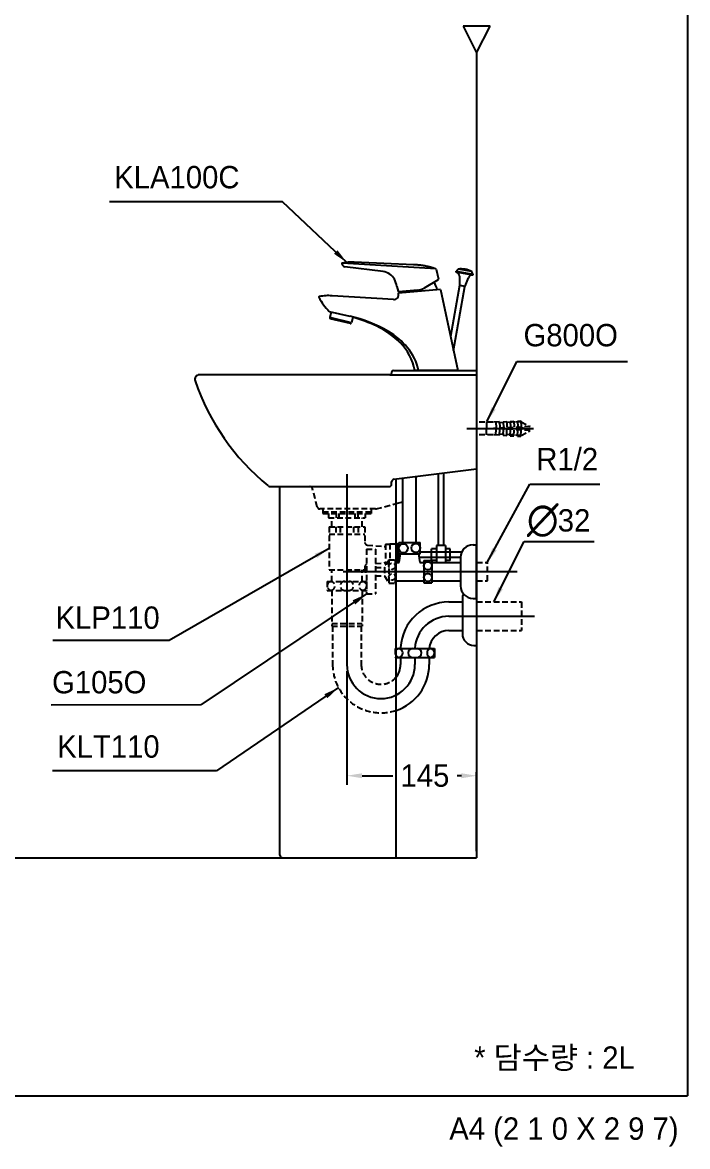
# Model space of a CAD drawing. Header units: millimetres. Extents: x 0 to 3750, y -67 to 2530.
# Drawn here: x 1057 to 1800, y -57 to 1200 of the extents above; entities that cross this region are included whole.
import ezdxf
from ezdxf.enums import TextEntityAlignment as Align
from ezdxf.lldxf.tags import DXFTag

# ---------------------------------------------------------------- set-up
doc = ezdxf.new("R2010")
doc.units = ezdxf.units.MM
doc.linetypes.add('DASHED2', pattern=[9.525, 6.35, -3.175])
for name, color, linetype in [('TEXT', 7, 'Continuous'), ('내부선 및 부속', 4, 'Continuous'), ('도각라인', 7, 'Continuous'), ('외형선', 3, 'Continuous'), ('점선', 6, 'DASHED2'), ('중심선', 1, 'DASHED'), ('치수선', 7, 'Continuous')]:
    doc.layers.add(name, color=color, linetype=linetype)
doc.styles.add('____', font='')
doc.styles.add('타이틀', font='H2GTRM.TTF', dxfattribs={"height": 25})
doc.styles.get('____').set_extended_font_data('굴림')
tags = doc.linetypes.add('DASHDOT', pattern=[70, 31, -13, 13, -13]).pattern_tags.tags
tags[10:11] = [DXFTag(74, 4), DXFTag(75, 0), DXFTag(340, '0'), DXFTag(46, 0.0), DXFTag(50, 0.0), DXFTag(44, 0.0), DXFTag(45, 0.0)]
tags[8:9] = [DXFTag(74, 4), DXFTag(75, 0), DXFTag(340, '0'), DXFTag(46, 0.0), DXFTag(50, 0.0), DXFTag(44, 0.0), DXFTag(45, 0.0)]
tags[6:7] = [DXFTag(74, 4), DXFTag(75, 0), DXFTag(340, '0'), DXFTag(46, 0.0), DXFTag(50, 0.0), DXFTag(44, 0.0), DXFTag(45, 0.0)]
tags[4:5] = [DXFTag(74, 4), DXFTag(75, 0), DXFTag(340, '0'), DXFTag(46, 0.0), DXFTag(50, 0.0), DXFTag(44, 0.0), DXFTag(45, 0.0)]
tags = doc.linetypes.add('DASHED', pattern=[25.72, 12.86, -12.86]).pattern_tags.tags
tags[6:7] = [DXFTag(74, 4), DXFTag(75, 0), DXFTag(340, '0'), DXFTag(46, 0.0), DXFTag(50, 0.0), DXFTag(44, 0.0), DXFTag(45, 0.0)]
tags[4:5] = [DXFTag(74, 4), DXFTag(75, 0), DXFTag(340, '0'), DXFTag(46, 0.0), DXFTag(50, 0.0), DXFTag(44, 0.0), DXFTag(45, 0.0)]
doc.dimstyles.new('MSADIM', dxfattribs={"dimtxt": 33, "dimasz": 17, "dimexe": 10, "dimexo": 7.5, "dimgap": 10, "dimtad": 0, "dimtih": 1, "dimtoh": 1, "dimdec": 0, "dimzin": 1, "dimdsep": 46, "dimtxsty": '____', "dimcen": 11.25, "dimadec": 0, "dimazin": 0, "dimtfac": 1, "dimtdec": 0, "dimtix": 1, "dimtmove": 0, "dimatfit": 3, "dimfxl": 0, "dimtolj": 1, "dimtzin": 1, "dimarcsym": 0})

# ---------------------------------------------------------------- blocks, each defined once
blk = doc.blocks.new('*D51')
at = {"layer": '치수선', "color": 0, "linetype": 'Continuous', "lineweight": -2}
for p, q in [((1419.3, 474.9), (1419.3, 348.1)), ((1564.3, 378.1), (1564.3, 348.1)), ((1436.3, 358.1), (1470.5, 358.1)), ((1547.3, 358.1), (1542.4, 358.1))]:
    blk.add_line(p, q, dxfattribs=at)
at = {"layer": '치수선', "color": 0, "linetype": 'Continuous'}
for points in [[(1436.3, 360.9), (1436.3, 355.3), (1419.3, 358.1)], [(1547.3, 360.9), (1547.3, 355.3), (1564.3, 358.1)]]:
    blk.add_solid(points, dxfattribs=at)
at = {"layer": '치수선', "color": 0, "linetype": 'Continuous', "insert": (1506.5, 358.1), "char_height": 25, "attachment_point": 5, "style": '____'}
blk.add_mtext('\\A1;145', dxfattribs=at)

msp = doc.modelspace()

# ---------------------------------------------------------------- linework, layer by layer
at = {"layer": '내부선 및 부속', "linetype": 'Continuous'}
for p, q in [((1413.6, 930.8), (1413.8, 929.8)), ((1413.6, 930.8), (1413.8, 929.8)), ((1518.7, 924.9), (1414.2, 931.4)), ((1493.6, 929.6), (1427.3, 932.4)), ((1459.8, 921.9), (1416.8, 927.2)), ((1519.2, 924.5), (1521.5, 913.5)), ((1541.3, 921.2), (1541.5, 922.2)), ((1560, 917.9), (1541.3, 921.2)), ((1543.6, 924.7), (1541.5, 922.2)), ((1541.5, 922.2), (1560.2, 918.9)), ((1559, 922), (1543.6, 924.7)), ((1560.2, 918.9), (1559, 922)), ((1560.2, 918.9), (1560, 917.9)), ((1475.2, 905.3), (1476.4, 900.1)), ((1521.1, 912.5), (1505.5, 903.4)), ((1545.2, 906.3), (1535.2, 849.3)), ((1538.5, 833.6), (1551.2, 905.2)), ((1545, 916.8), (1545, 906.8)), ((1545, 906.8), (1551.6, 905.6)), ((1551.2, 905.2), (1545.2, 906.3)), ((1551.6, 905.6), (1555, 915)), ((1471.3, 890.6), (1402.7, 894.8)), ((1524, 901.8), (1476.9, 897.7)), ((1498.3, 901.1), (1477.4, 899.3)), ((1480.7, 899.6), (1480.5, 898)), ((1524, 901.8), (1543.3, 811.4)), ((1399.6, 877.3), (1422.6, 872)), ((1401.5, 876.8), (1400, 870.4)), ((1424.3, 864.6), (1400, 870.4)), ((1423.1, 863.9), (1400.7, 869.2)), ((1425.8, 870.9), (1424.3, 864.6)), ((1467.3, 806.4), (1564.3, 806.4)), ((1496.8, 619.1), (1496.8, 692.8)), ((1521.3, 695.9), (1521.3, 615.4)), ((1527.3, 696.7), (1527.3, 615.4)), ((1481.8, 619.1), (1481.8, 690.9)), ((1474.3, 662.4), (1481.8, 664.4)), ((1474.3, 617.4), (1476.3, 617.4)), ((1476.3, 617.4), (1476.3, 596.6)), ((1476.3, 616.1), (1477.3, 616.1)), ((1477.3, 606.1), (1477.3, 619.1)), ((1477.3, 619.1), (1501.3, 619.1)), ((1501.3, 606.1), (1501.3, 619.1)), ((1560.3, 616.4), (1564.3, 616.4)), ((1564.3, 556.4), (1564.3, 616.4)), ((1477.3, 606.1), (1501.3, 606.1)), ((1477.8, 596.6), (1479.3, 606.1)), ((1499.3, 606.1), (1500.8, 596.6)), ((1501.3, 608.4), (1547.6, 608.4)), ((1519.3, 611.9), (1513.8, 611.9)), ((1513.8, 598.9), (1513.8, 611.9)), ((1519.3, 615.4), (1519.3, 596.6)), ((1529.3, 615.4), (1519.3, 615.4)), ((1529.3, 615.4), (1529.3, 596.6)), ((1534.8, 611.9), (1529.3, 611.9)), ((1534.8, 598.9), (1534.8, 611.9)), ((1474.3, 596.6), (1477.8, 596.6)), ((1499.8, 602.4), (1546.3, 602.4)), ((1500.8, 596.6), (1505.3, 596.6)), ((1505.3, 598.9), (1514.3, 598.9)), ((1505.3, 598.9), (1505.3, 573.9)), ((1519.3, 598.9), (1513.8, 598.9)), ((1514.3, 598.9), (1514.3, 573.9)), ((1514.3, 596.6), (1546.3, 596.6)), ((1534.8, 598.9), (1529.3, 598.9)), ((1546.3, 602.4), (1546.3, 570.4)), ((1474.3, 576.1), (1505.3, 576.1)), ((1505.3, 573.9), (1514.3, 573.9)), ((1514.3, 576.1), (1546.3, 576.1)), ((1564.3, 568.9), (1564.3, 503.9)), ((1548.3, 555.9), (1548.3, 520.4)), ((1560.3, 556.4), (1564.3, 556.4)), ((1533.2, 552.4), (1548.3, 552.4)), ((1533.2, 520.4), (1548.3, 520.4)), ((1548.3, 520.4), (1548.3, 516.9)), ((1561.3, 503.9), (1564.3, 503.9)), ((1474.3, 500.4), (1517.3, 500.4)), ((1474.3, 490.4), (1517.3, 490.4)), ((1479.3, 500.4), (1479.3, 501.5)), ((1479.3, 490.4), (1479.3, 482.4)), ((1511.3, 490.4), (1511.3, 482.4)), ((1517.3, 500.4), (1517.3, 490.4))]:
    msp.add_line(p, q, dxfattribs=at)
for centre, radius in [((1482.3, 612.5), 5), ((1496.3, 612.8), 5), ((1509.8, 592.9), 4.5), ((1509.8, 579.9), 4.5)]:
    msp.add_circle(centre, radius, dxfattribs=at)
for centre, radius, start, end in [((1414.1, 930.9), 0.5, 86.4858, 191.9893), ((1425, 877.5), 55, 87.5996, 101.5392), ((1419.1, 932.7), 6, 209.1784, 247.5581), ((1457.8, 905.5), 16.5, 28.2146, 82.9494), ((1518.7, 924.4), 0.5, 11.9817, 86.4858), ((1540.5, 916.8), 4.5, 0, 79.4326), ((1546.6, 896.9), 28, 63.7469, 96.2531), ((1559.3, 913.5), 4.5, 80.5674, 160), ((1445.9, 899.1), 30, 11.9959, 28.2146), ((1493.3, 894.2), 28, 14.996, 33.9058), ((1520.5, 913.3), 1, 300.2836, 11.9817), ((1545.5, 906.8), 0.5, 180, 254.6668), ((1551.1, 905.8), 0.5, 265.3332, 340), ((1388.3, 893.4), 0.5, 103.0592, 208.5179), ((1451.1, 927.6), 72, 208.5179, 224.3204), ((1397.2, 854.9), 40, 92.3052, 103.0592), ((1398.4, 825), 70, 86.5, 92.3052), ((1471.6, 896.1), 5.5, 266.5, 16.1395), ((1477.3, 900.3), 1, 191.996, 274.8896), ((1496.9, 918), 17, 274.8889, 300.2836), ((1401, 870.2), 1, 166.6114, 256.6114), ((1389.3, 725.8), 150, 59.3434, 77.2041), ((1377.3, 702.8), 175, 64.5224, 73.8978), ((1423.3, 864.8), 1, 256.6114, 346.6114), ((1411.7, 775), 95, 45.196, 64.5224), ((1424, 784.3), 82, 39.815, 59.3434), ((1436.4, 799.9), 60, 11.0539, 45.196), ((1442.5, 799.6), 58, 11.6665, 39.815), ((1560.3, 602.4), 14, 90, 180), ((1560.3, 570.4), 14, 180, 270), ((1561.3, 555.9), 13, 154.7643, 180), ((1533.2, 498.4), 54, 90, 176.6714), ((1533.2, 498.4), 22, 90, 174.7841), ((1561.3, 516.9), 13, 180, 270), ((1478.3, 495.4), 5, 98.6269, 143.1301), ((1478.3, 495.4), 5, 216.8699, 261.3731), ((1476.8, 495.4), 5, 278.6269, 81.3731), ((1492.8, 495.4), 5, 90, 270), ((1497.8, 495.4), 5, 270, 90), ((1513.8, 495.4), 5, 98.6269, 261.3731), ((1512.3, 495.4), 5, 278.6269, 81.3731), ((1457.3, 482.4), 54, 288.3496, 0), ((1457.3, 482.4), 22, 320.5994, 0)]:
    msp.add_arc(centre, radius, start, end, dxfattribs=at)
msp.add_rational_spline([(1517.6, 925.3), (1506.7, 928.8), (1495.4, 929.5), (1494.6, 929.6), (1493.8, 929.6)], [0.917403969461, 0.950252412221, 1, 0.996375374098, 0.992840459477], degree=2, knots=[-0.266798, -0.266798, -0.266798, 0, 0, 0.019439, 0.019439, 0.019439], dxfattribs=at)
at = {"layer": '도각라인', "color": 7}
for p in [(1800, 2530), (0, 0)]:
    msp.add_line(p, (1800, 0), dxfattribs=at)
at = {"layer": '외형선', "linetype": 'Continuous'}
for p, q in [((1549.3, 1196.4), (1564.3, 1166.4)), ((1579.3, 1196.4), (1549.3, 1196.4)), ((1564.3, 1166.4), (1579.3, 1196.4)), ((1564.3, 1166.4), (1564.3, 266.4)), ((1564.3, 1032.2), (1564.3, 266.4)), ((1467.3, 806.4), (1254.3, 806.4)), ((1469.3, 809.4), (1469.3, 808.4)), ((1471.3, 811.4), (1564.3, 811.4)), ((1543.3, 811.4), (1495.3, 811.4)), ((1471.9, 689.7), (1564.3, 701.4)), ((1334.3, 681.4), (1466.3, 681.4)), ((1344.3, 269.4), (1344.3, 681.4)), ((1469.3, 684.4), (1469.3, 686.7)), ((1474.3, 266.4), (1474.3, 690)), ((1564.3, 273.9), (1564.3, 362.1)), ((165.6, 266.4), (1564.3, 266.4))]:
    msp.add_line(p, q, dxfattribs=at)
for centre, radius, start, end in [((1254.3, 801.4), 5, 90, 198.8813), ((1467.3, 808.4), 2, 270, 0), ((1471.3, 809.4), 2, 90, 180), ((1495.5, 883.9), 260, 198.8813, 230.7677), ((1334.3, 686.4), 5, 230.7677, 270), ((1466.3, 684.4), 3, 270, 0), ((1472.3, 686.7), 3, 97.1992, 180), ((1347.3, 269.4), 3, 180, 270)]:
    msp.add_arc(centre, radius, start, end, dxfattribs=at)
at = {"layer": '점선'}
for p, q in [((1601.9, 754.4), (1605.9, 754.6)), ((1601.9, 754.4), (1602.2, 747.4)), ((1605.9, 754.6), (1606.2, 747.6)), ((1609.9, 754.8), (1613.8, 755)), ((1609.9, 754.8), (1610.2, 747.8)), ((1613.8, 755), (1614.2, 748)), ((1582.9, 753.4), (1564.3, 753.4)), ((1575.3, 753.4), (1575.3, 746.4)), ((1575.3, 739.4), (1575.3, 746.4)), ((1589.9, 753.7), (1582.9, 753.4)), ((1624.2, 748.5), (1583.1, 746.4)), ((1624.2, 744.2), (1583.1, 746.4)), ((1613.9, 754), (1585.9, 752.5)), ((1585.9, 753.5), (1586.3, 746.5)), ((1585.9, 739.2), (1586.3, 746.2)), ((1589.9, 753.7), (1590.2, 746.7)), ((1589.9, 739), (1590.2, 746)), ((1593.9, 753.9), (1597.9, 754.1)), ((1593.9, 753.9), (1594.2, 746.9)), ((1593.9, 738.8), (1594.2, 745.8)), ((1597.9, 754.1), (1598.2, 747.2)), ((1597.9, 738.6), (1598.2, 745.6)), ((1601.9, 738.4), (1602.2, 745.4)), ((1605.9, 738.2), (1606.2, 745.1)), ((1609.9, 737.9), (1610.2, 744.9)), ((1617.3, 746.4), (1612.2, 747.9)), ((1617.3, 746.4), (1612.2, 744.8)), ((1613.8, 737.7), (1614.2, 744.7)), ((1613.9, 754), (1624.2, 748.5)), ((1613.9, 738.7), (1624.2, 744.2)), ((1582.9, 739.4), (1564.3, 739.4)), ((1589.9, 739), (1582.9, 739.4)), ((1613.9, 738.7), (1585.9, 740.2)), ((1593.9, 738.8), (1597.9, 738.6)), ((1601.9, 738.4), (1605.9, 738.2)), ((1609.9, 737.9), (1613.8, 737.7)), ((1386.2, 658.6), (1380.8, 679.1)), ((1451.4, 656.4), (1389.1, 656.4)), ((1392.3, 656.4), (1392.3, 651.4)), ((1446.3, 656.4), (1446.3, 651.4)), ((1452.1, 656.5), (1474.3, 662.4)), ((1392.3, 653.4), (1446.3, 653.4)), ((1392.3, 651.4), (1446.3, 651.4)), ((1398.8, 651.4), (1398.8, 646.4)), ((1398.8, 646.4), (1439.8, 646.4)), ((1402.3, 636.4), (1402.3, 646.4)), ((1407.3, 651.4), (1407.3, 646.4)), ((1410.3, 651.4), (1410.3, 646.4)), ((1428.3, 651.4), (1428.3, 646.4)), ((1431.3, 651.4), (1431.3, 646.4)), ((1436.3, 636.4), (1436.3, 646.4)), ((1439.8, 651.4), (1439.8, 646.4)), ((1399.3, 636.4), (1439.3, 636.4)), ((1399.3, 636.4), (1399.3, 588.4)), ((1406.8, 636.4), (1406.8, 628.4)), ((1411.8, 636.4), (1411.8, 628.4)), ((1426.8, 636.4), (1426.8, 628.4)), ((1431.8, 636.4), (1431.8, 628.4)), ((1439.3, 636.4), (1439.3, 619.1)), ((1399.3, 628.4), (1439.3, 628.4)), ((1442, 616.1), (1462.3, 614.4)), ((1462.3, 616.9), (1467.3, 616.9)), ((1462.3, 616.9), (1462.3, 593.9)), ((1467.3, 617.4), (1474.3, 617.4)), ((1467.3, 617.4), (1467.3, 599.4)), ((1441.3, 611.4), (1451.3, 611.4)), ((1441.3, 611.4), (1441.3, 561.4)), ((1451.3, 611.4), (1451.3, 561.4)), ((1439.3, 591.6), (1439.3, 588.4)), ((1451.3, 595.4), (1462.3, 596.4)), ((1451.3, 591.1), (1461.3, 591.1)), ((1466.3, 599.4), (1461.3, 591.1)), ((1461.3, 591.1), (1461.3, 581.6)), ((1462.3, 593.9), (1462.9, 593.9)), ((1466.3, 599.4), (1466.3, 573.4)), ((1466.3, 599.4), (1473.3, 599.4)), ((1473.3, 599.4), (1473.3, 573.4)), ((1473.3, 596.6), (1474.3, 596.6)), ((1564.3, 596.6), (1576.3, 596.6)), ((1576.3, 576.1), (1576.3, 596.6)), ((1399.3, 588.4), (1439.3, 588.4)), ((1402.3, 575.4), (1402.3, 588.4)), ((1436.3, 575.4), (1436.3, 588.4)), ((1451.3, 581.6), (1461.3, 581.6)), ((1461.3, 581.6), (1466.3, 573.4)), ((1397.3, 575.4), (1397.3, 565.4)), ((1397.3, 575.4), (1441.3, 575.4)), ((1441.3, 575.4), (1441.3, 565.4)), ((1466.3, 573.4), (1473.3, 573.4)), ((1473.3, 576.1), (1474.3, 576.1)), ((1564.3, 576.1), (1576.3, 576.1)), ((1397.3, 565.4), (1441.3, 565.4)), ((1402.3, 565.4), (1402.3, 525.4)), ((1436.3, 565.4), (1436.3, 525.4)), ((1441.3, 561.4), (1451.3, 561.4)), ((1564.3, 552.4), (1614.3, 552.4)), ((1614.3, 552.4), (1614.3, 520.4)), ((1402.3, 528.4), (1436.3, 528.4)), ((1402.3, 525.4), (1436.3, 525.4)), ((1403.3, 525.4), (1403.3, 482.4)), ((1435.3, 525.4), (1435.3, 482.4)), ((1564.3, 520.4), (1614.3, 520.4)), ((1473.3, 500.4), (1474.3, 500.4)), ((1473.3, 500.4), (1473.3, 490.4)), ((1473.3, 490.4), (1474.3, 490.4))]:
    msp.add_line(p, q, dxfattribs=at)
for centre in [(1469.8, 592.4), (1469.8, 580.4)]:
    msp.add_circle(centre, 3.5, dxfattribs=at)
for centre, radius, start, end in [((1377.9, 678.4), 3, 14.5742, 90), ((1389.1, 659.4), 3, 194.5742, 269.9989), ((1451.4, 659.4), 3, 270.0011, 284.9325), ((1442.3, 619.1), 3, 180, 265.0303), ((1442.3, 591.6), 3, 109.4712, 180), ((1447.7, 586.4), 7.84, 144.9654, 215.0346), ((1402.3, 570.4), 5, 98.6269, 261.3731), ((1400.8, 570.4), 5, 278.6269, 81.3731), ((1416.8, 570.4), 5, 90, 270), ((1421.8, 570.4), 5, 270, 90), ((1437.8, 570.4), 5, 98.6269, 261.3731), ((1436.3, 570.4), 5, 278.6269, 81.3731), ((1478.3, 495.4), 5, 143.1301, 216.8699), ((1457.3, 482.4), 54, 180, 288.3496), ((1457.3, 482.4), 22, 180, 320.5994)]:
    msp.add_arc(centre, radius, start, end, dxfattribs=at)
at = {"layer": '중심선', "linetype": 'DASHDOT'}
for p, q in [((1553.3, 746.4), (1628, 746.4)), ((1419.3, 695.2), (1419.3, 482.4)), ((1415.1, 586.4), (1609.5, 586.4)), ((1533.2, 536.4), (1629.1, 536.4)), ((1495.3, 490.4), (1495.3, 482.4))]:
    msp.add_line(p, q, dxfattribs=at)
for centre, start, end in [((1533.2, 498.4), 90, 176.6714), ((1457.3, 482.4), 180.0008, 0)]:
    msp.add_arc(centre, 38, start, end, dxfattribs=at)

# ---------------------------------------------------------------- texts
at = {"layer": 'TEXT', "style": '타이틀'}
msp.add_text('* 담수량 : 2L', height=25, dxfattribs=at).set_placement((1651.3, 42.9), align=Align.MIDDLE_CENTER)
msp.add_text('A4 (2 1 0 X 2 9 7)', height=25, dxfattribs=at).set_placement((1790, -36.5), align=Align.MIDDLE_RIGHT)
at = {"layer": 'TEXT', "char_height": 25, "width": 380.447, "attachment_point": 1, "line_spacing_factor": 0.963855, "style": '타이틀'}
for s, insert in [('\\A1;KLA100C', (1159.2, 1040)), ('\\A1;G800O', (1616.7, 863.3)), ('\\A1;KLP110', (1093.6, 547.4)), ('\\A1;G105O', (1089.7, 475.2)), ('\\A1;KLT110', (1095.4, 403.3))]:
    msp.add_mtext(s, dxfattribs=dict(at, insert=insert))
at = {"layer": '치수선'}
for s, height, style, p in [('∅', 35, '____', (1620.4, 627.2)), ('32', 25, '타이틀', (1655, 631.2))]:
    msp.add_text(s, height=height, dxfattribs=dict(at, style=style)).set_placement(p)
at = {"layer": '치수선', "linetype": 'Continuous', "insert": (1631, 724.7), "char_height": 25, "width": 380.447, "attachment_point": 1, "line_spacing_factor": 0.963855, "style": '타이틀'}
msp.add_mtext('\\A1;R1/2', dxfattribs=at)

# ---------------------------------------------------------------- dimensions: what is measured, and where the dimension line sits
at = {"layer": '치수선', "linetype": 'Continuous'}
dim = msp.add_linear_dim(base=(1564.3, 358.1), p1=(1419.3, 482.4), p2=(1564.3, 385.6), dimstyle='MSADIM', override={"dimtxt": 25}, dxfattribs=at)
dim.commit()
dim.dimension.update_dxf_attribs({"geometry": '*D51', "text_midpoint": (1506.5, 358.1), "dimtype": 160})

# ---------------------------------------------------------------- leaders
for points in [[(1419.2, 932.1), (1347.2, 999.9), (1153.8, 999.9)], [(1575.6, 753.7), (1609.4, 821.3), (1733.1, 821.3)], [(1576.2, 596.6), (1623.9, 684.2), (1702, 684.2)], [(1583.5, 552.6), (1617.3, 620.2), (1695.5, 620.2)], [(1399.3, 612.4), (1220.5, 509.4), (1090.6, 509.4)], [(1441.3, 561.4), (1256, 437.3), (1088.7, 437.1)], [(1409.8, 456.6), (1273.5, 363.7), (1090, 363.7)]]:
    msp.add_leader(points, dimstyle='MSADIM', override={"dimtxt": 25}, dxfattribs=at)

doc.saveas('drawing.dxf')
